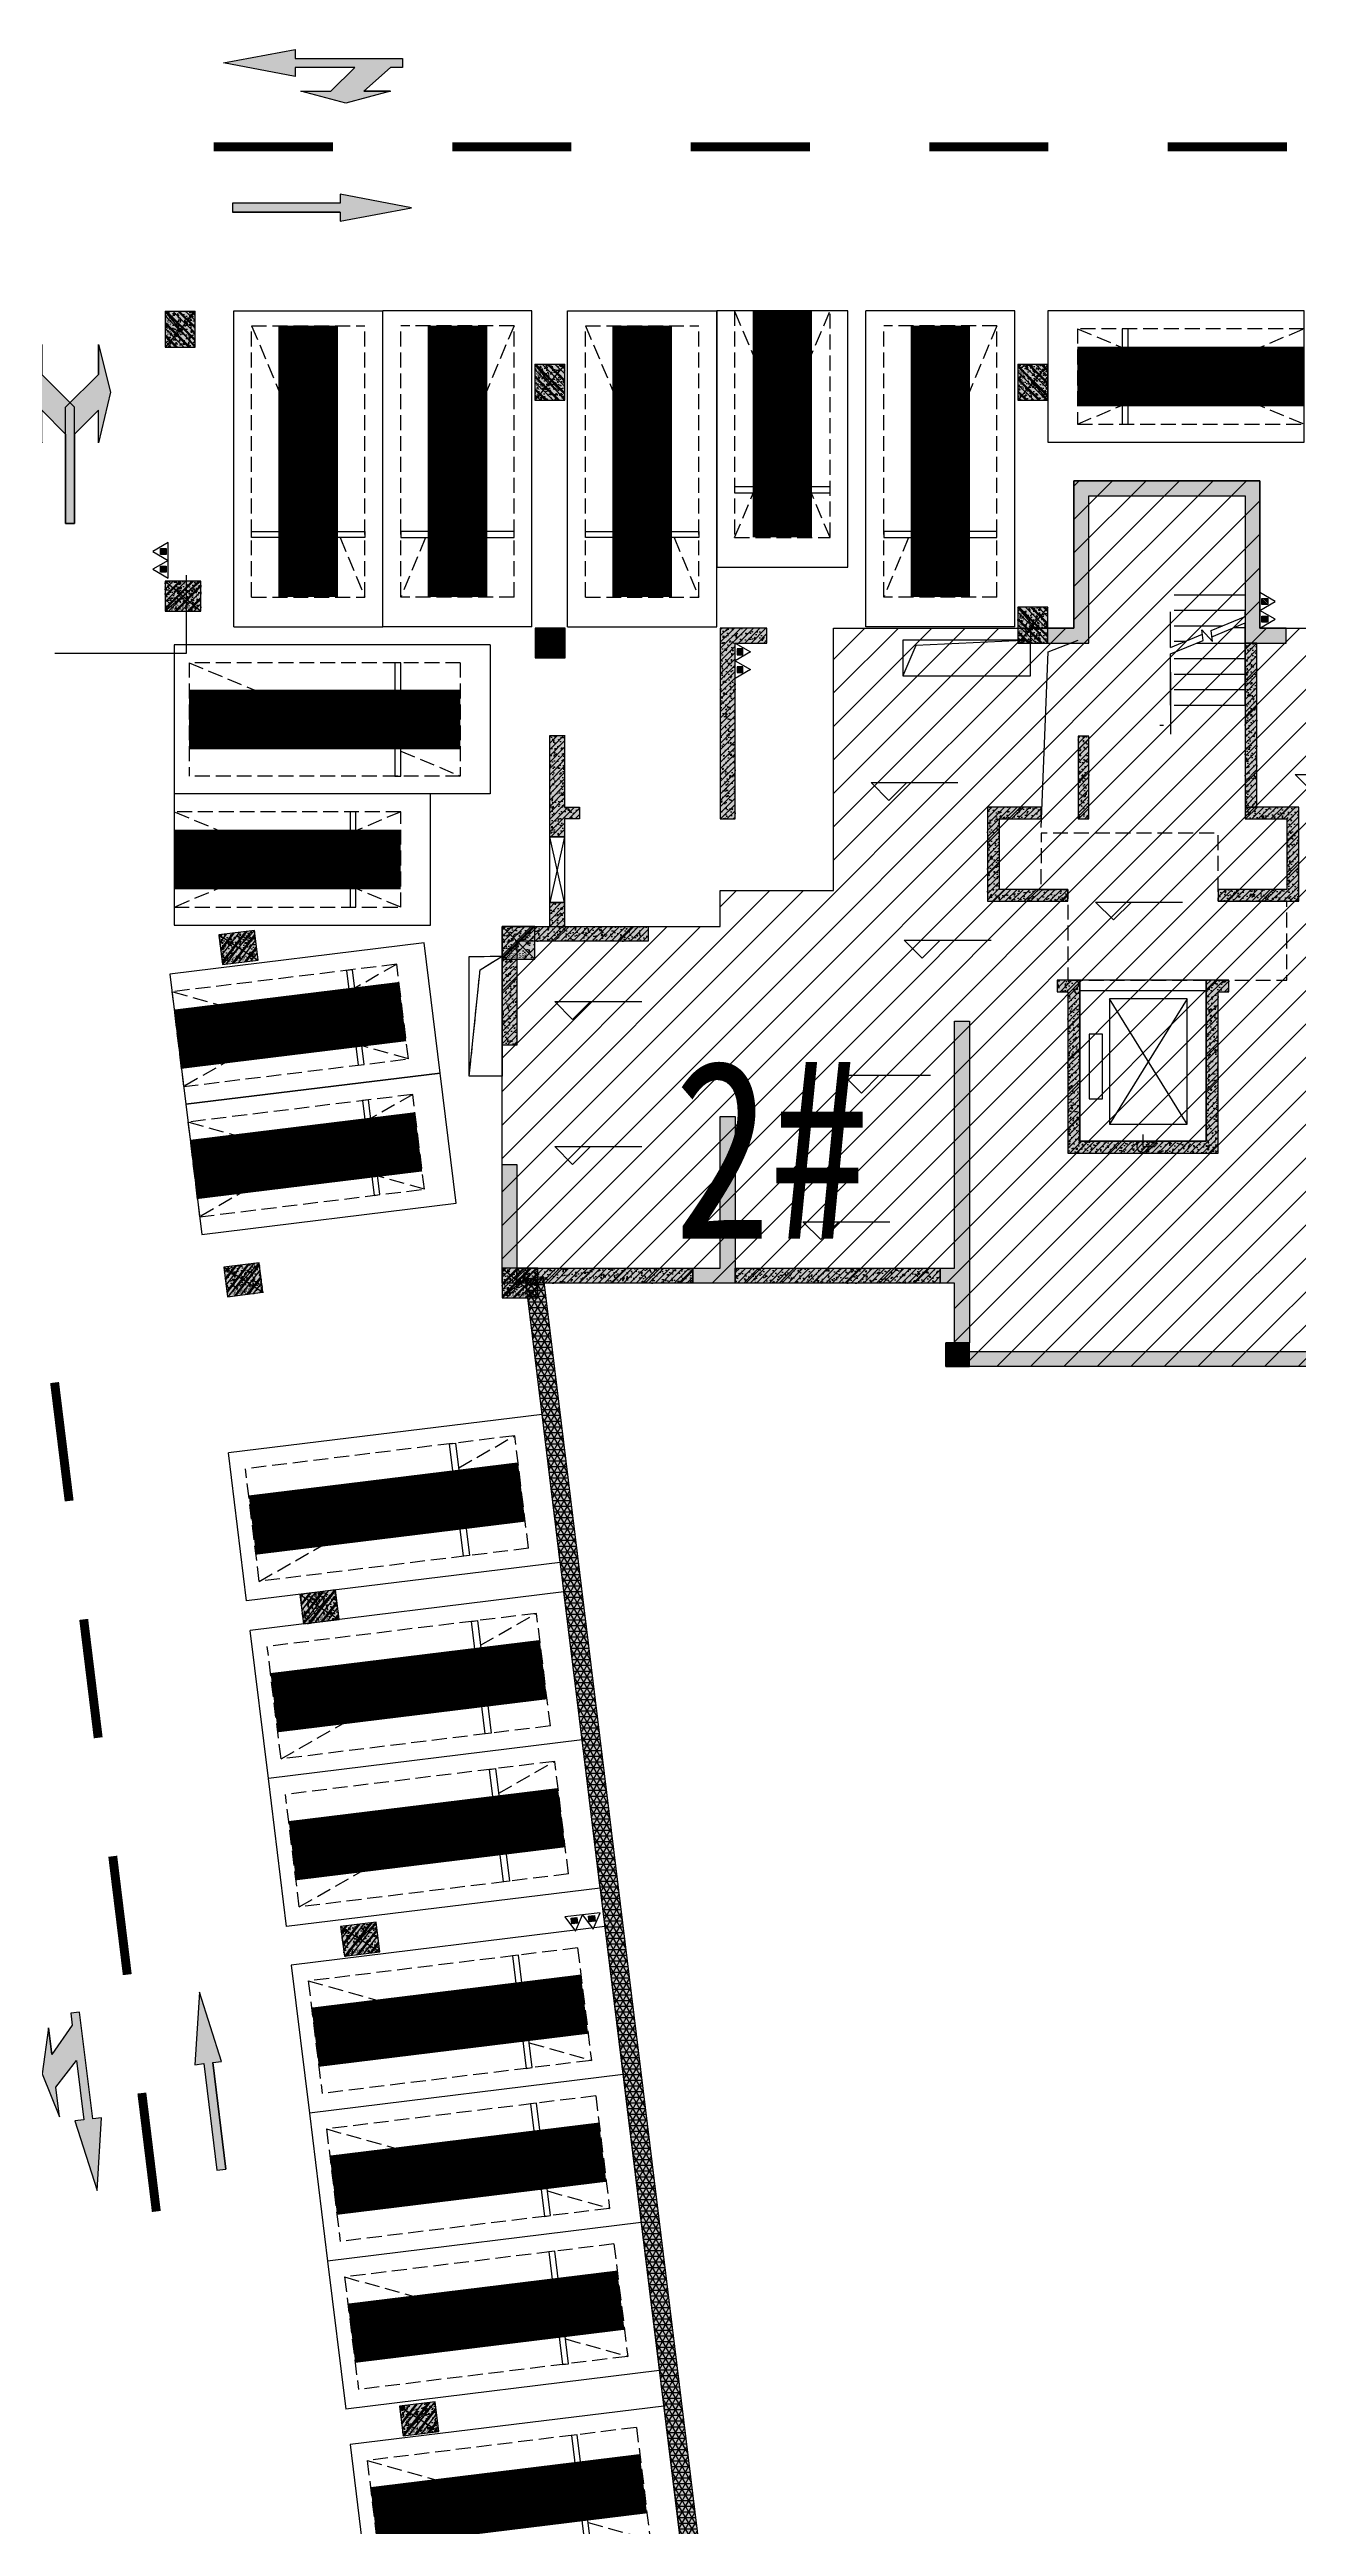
# Model space of a CAD drawing. Extents: x -1338203 to 1886333, y -783476 to 1038610.
# Drawn here: x 826267 to 847213, y 44904 to 86428 of the extents above; entities that cross this region are included whole.
import ezdxf
from ezdxf.enums import TextEntityAlignment as Align

# ---------------------------------------------------------------- set-up
doc = ezdxf.new("R2010")
doc.units = 0
doc.header["$LTSCALE"] = 1000
doc.header["$MEASUREMENT"] = 0
for name, pattern in [('A-001-平面B2$0$__DASH', [0.35, 0.25, -0.1]), ('A-02-平面B1$0$DASH', [0.35, 0.25, -0.1]), ('DASH', [0.35, 0.25, -0.1])]:
    doc.linetypes.add(name, pattern=pattern)
for name, color, linetype in [('$0$0A-O-HOLE', 52, 'Continuous'), ('0A-P-PKNG-LINE', 9, 'Continuous'), ('A-001-平面参照B1$0$0G-NOTE', 4, 'Continuous'), ('A-001-车位参照B1$0$A-001-车位参照B1$0$0A-P-PKNG-CAR(A)', 43, 'Continuous'), ('A-001-车位参照B1$0$A-001-车位参照B1$0$0A-P-PKNG-CAR(B)', 21, 'Continuous'), ('A-001-车库楼板开洞B1$0$0A-O-HOLE', 52, 'Continuous'), ('A-02-平面B1$0$0A-A-SYMB-ELEV', 150, 'Continuous'), ('A-02-平面B1$0$0A-A-SYMB-NAME', 13, 'Continuous'), ('A-02-平面B1$0$0A-E-EVTR', 2, 'Continuous'), ('A-02-平面B1$0$0A-E-STRS', 2, 'Continuous'), ('A-02-平面B1$0$0A-O-HOLE', 52, 'Continuous'), ('A-02-平面B1$0$A01-125-交通核文字编号B2$0$0A-A-SYMB-ELEV', 150, 'Continuous'), ('p-a-mini', 150, 'Continuous'), ('p-a-regular', 5, 'Continuous'), ('S-02-墙柱B1_1(QB)$0$0S-CC-LINE', 52, 'Continuous'), ('S-02-墙柱B1_1(QB)$0$0S-CW-HATCH', 251, 'Continuous'), ('S-02-墙柱B1_1(QB)$0$0S-CW-HATCH-UP', 251, 'Continuous'), ('S-02-墙柱B1_1(QB)$0$0S-CW-LINE', 72, 'Continuous'), ('S-02-墙柱B1_1(QB)$0$0S-S-HOLE', 55, 'Continuous'), ('S001南区墙柱$0$0S-CW-HATCH', 251, 'Continuous'), ('S001南区墙柱$0$0S-CW-HATCH-UP', 251, 'Continuous'), ('S001南区墙柱$0$0S-F-WALL-HATCH', 251, 'Continuous'), ('S001南区墙柱$0$0S-F-WALL-HATCH-UP', 251, 'Continuous'), ('S001南区墙柱$0$0S-F-WALL-LINE', 202, 'Continuous'), ('S001南区墙柱$0$S001-墙柱B1_1$0$0S-CC-LINE', 52, 'Continuous'), ('S001南区墙柱$0$S001-墙柱B1_1$0$0S-CW-HATCH-UP', 251, 'Continuous'), ('S001地下一墙柱$0$DIM', 3, 'Continuous'), ('中心线', 42, 'Continuous'), ('地面指向箭头', 7, 'Continuous'), ('负一层消火栓$0$0P-EQUIP-FH', 7, 'Continuous'), ('负一层消火栓$0$负一层消火栓$0$0P-DIM-FH', 3, 'Continuous'), ('负一层消火栓$0$负一层消火栓$0$0P-EQUIP-FH', 7, 'Continuous')]:
    doc.layers.add(name, color=color, linetype=linetype)
for name, color, linetype, plot in [('A-001-主楼相对位置参照$0$AAD-A-MARK', 6, 'Continuous', False), ('A-001-主楼组合参照B1$0$0A-X-AREA', 6, 'Continuous', False), ('A-02-平面B1$0$A01-125-交通核文字编号B2$0$AAD-A-MARK', 6, 'Continuous', False), ('A-02-平面B1$0$AAD-A-MARK', 6, 'Continuous', False), ('S-02-墙柱B1_1(QB)$0$AAD-A-MARK', 6, 'Continuous', False), ('S001南区墙柱$0$S001-墙柱B1_1$0$0S-A-TIPS', 10, 'Continuous', False)]:
    doc.layers.add(name, color=color, linetype=linetype, plot=plot)
doc.styles.add('A-001-平面参照B1$0$AAD-HT', font='simhei.ttf', dxfattribs={"width": 0.6})
doc.styles.add('S001南区墙柱$0$S001-墙柱B1_1$0$AAD-S', font='aad-s.shx', dxfattribs={"width": 0.7, "bigfont": 'aad-hztxt.shx'})
pattern_1 = [(45, (0, 0), (-53.033, 53.033), []), (50, (0, 0), (215.178, -18.8256), [22.5, -247.5]), (355, (0, 0), (-41.6254, 225.6576), [18, -198]), (100.4514, (17.93, -1.57), (173.5528, 206.832), [19.122, -210.3426]), (46.1842, (0, 60), (320.1723, -49.6557), [33.75, -371.25]), (96.6356, (26.68, 55.86), (280.399, 292.2354), [28.683, -315.514]), (351.1842, (0, 60), (280.3986, 292.2356), [27, -297]), (21, (30, 45), (179.0721, -120.7857), [22.5, -247.5]), (326, (30, 45), (72.9946, 217.545), [18, -198]), (71.4514, (44.92, 34.93), (252.0668, 96.7591), [19.122, -210.3426]), (37.5, (0, 0), (3.64796, 99.86816), [0, -195.6, 0, -201, 0, -198.75]), (7.5, (0, 0), (78.92086, 118.3235), [0, -114.6, 0, -191.1, 0, -75.75]), (327.5, (-66.9, 0), (160.14673, -6.76646), [0, -75, 0, -234, 0, -310.5]), (317.5, (-96.9, 0), (174.9559, 30.0315), [0, -97.5, 0, -155.4, 0, -220.5])]
pattern_2 = [(45, (0, 0), (-53.033, 53.033), []), (50, (0, 0), (215.178, -18.8256), [22.5, -247.5]), (355, (0, 0), (-41.6254, 225.6576), [18, -198]), (100.4514, (17.93, -1.57), (173.553, 206.832), [19.122, -210.3426]), (46.1842, (0, 60), (320.172, -49.656), [33.75, -371.25]), (96.6356, (26.68, 55.86), (280.399, 292.235), [28.683, -315.514]), (351.1842, (0, 60), (280.399, 292.236), [27, -297]), (21, (30, 45), (179.072, -120.7857), [22.5, -247.5]), (326, (30, 45), (72.9946, 217.545), [18, -198]), (71.4514, (44.92, 34.93), (252.0668, 96.759), [19.122, -210.3426]), (37.5, (0, 0), (3.64796, 99.86816), [0, -195.6, 0, -201, 0, -198.75]), (7.5, (0, 0), (78.9209, 118.3235), [0, -114.6, 0, -191.1, 0, -75.75]), (327.5, (-66.9, 0), (160.14673, -6.76646), [0, -75, 0, -234, 0, -310.5]), (317.5, (-96.9, 0), (174.9559, 30.0315), [0, -97.5, 0, -155.4, 0, -220.5])]
pattern_3 = [(45, (0, 0), (-53.033, 53.033), []), (50, (0, 0), (215.178, -18.8256), [22.5, -247.5]), (355, (0, 0), (-41.6254, 225.6576), [18, -198]), (100.4514, (17.93, -1.57), (173.5528, 206.832), [19.122, -210.3426]), (46.1842, (0, 60), (320.1723, -49.6557), [33.75, -371.25]), (96.6356, (26.68, 55.86), (280.399, 292.235), [28.683, -315.514]), (351.1842, (0, 60), (280.399, 292.236), [27, -297]), (21, (30, 45), (179.072, -120.7857), [22.5, -247.5]), (326, (30, 45), (72.9946, 217.545), [18, -198]), (71.4514, (44.92, 34.93), (252.0668, 96.759), [19.122, -210.3426]), (37.5, (0, 0), (3.64796, 99.86816), [0, -195.6, 0, -201, 0, -198.75]), (7.5, (0, 0), (78.9209, 118.3235), [0, -114.6, 0, -191.1, 0, -75.75]), (327.5, (-66.9, 0), (160.14673, -6.76646), [0, -75, 0, -234, 0, -310.5]), (317.5, (-96.9, 0), (174.9559, 30.0315), [0, -97.5, 0, -155.4, 0, -220.5])]
pattern_4 = [(45, (-38543.802, -6670.83), (-17.67767, 17.67767), [])]

# ---------------------------------------------------------------- blocks, each defined once
blk = doc.blocks.new('A-001-平面参照B1')
at = {"layer": 'A-001-平面参照B1$0$0G-NOTE', "style": 'A-001-平面参照B1$0$AAD-HT', "width": 0.8}
blk.add_text('2#', height=3000, rotation=0, dxfattribs=at).set_placement((70368, -238898), align=Align.MIDDLE_LEFT)
blk = doc.blocks.new('A$C2C814229')
at = {"layer": '$0$0A-O-HOLE', "linetype": 'DASH'}
blk.add_lwpolyline([(66941, -235665), (67491, -235660), (67491, -237671), (66941, -237671)], close=True, dxfattribs=at)
blk.add_lwpolyline([(66941, -237671), (67123, -235889), (67491, -235660)], dxfattribs=at)
blk = doc.blocks.new('S-02-墙柱B1_1(QB)')
at = {"layer": 'S-02-墙柱B1_1(QB)$0$0S-CW-HATCH'}
h = blk.add_hatch(color=256, dxfattribs=at)
h.dxf.hatch_style = 1
h.paths.add_polyline_path([(-1160, 8690), (-1890, 8690), (-1890, 8440), (-910, 8440), (-910, 10910), (1710, 10910), (1710, 8440), (2400, 8440), (2400, 8690), (1960, 8690), (1960, 11160), (-1160, 11160)])
h = blk.add_hatch(color=256, dxfattribs=at)
h.dxf.hatch_style = 1
h.paths.add_polyline_path([(-6840, 5490), (-6840, 8440), (-6310, 8440), (-6310, 8690), (-7090, 8690), (-7090, 5490)])
h = blk.add_hatch(color=256, dxfattribs=at)
h.dxf.hatch_style = 1
h.paths.add_polyline_path([(1910, 8440), (1710, 8440), (1710, 5690), (1910, 5690)])
h = blk.add_hatch(color=256, dxfattribs=at)
h.dxf.hatch_style = 1
h.paths.add_polyline_path([(-9950, 6890), (-9700, 6890), (-9700, 5690), (-9450, 5690), (-9450, 5490), (-9700, 5490), (-9700, 5190), (-9950, 5190)])
h = blk.add_hatch(color=256, dxfattribs=at)
h.dxf.hatch_style = 1
h.paths.add_polyline_path([(-910, 6880), (-1090, 6880), (-1090, 5490), (-910, 5490)])
h = blk.add_hatch(color=256, dxfattribs=at)
h.dxf.hatch_style = 1
h.paths.add_polyline_path([(-2610, 5690), (-2610, 4110), (-1450, 4110), (-1260, 4110), (-1260, 4310), (-2410, 4310), (-2410, 5490), (-1710, 5490), (-1710, 5690)])
h = blk.add_hatch(color=256, dxfattribs=at)
h.dxf.hatch_style = 1
h.paths.add_polyline_path([(2410, 4310), (1260, 4310), (1260, 4110), (1450, 4110), (2610, 4110), (2610, 5690), (1710, 5690), (1710, 5490), (2410, 5490)])
h = blk.add_hatch(color=256, dxfattribs=at)
h.dxf.hatch_style = 1
h.paths.add_polyline_path([(-9950, 4090), (-9700, 4090), (-9700, 3690), (-8300, 3690), (-8300, 3440), (-10500, 3440), (-10500, 1700), (-10750, 1700), (-10750, 3690), (-9950, 3690)])
h = blk.add_hatch(color=256, dxfattribs=at)
h.dxf.hatch_style = 1
h.paths.add_polyline_path([(-1060, 2790), (-1440, 2790), (-1440, 2590), (-1260, 2590), (-1260, -110), (1260, -110), (1260, 2590), (1440, 2590), (1440, 2790), (1060, 2790), (1060, 90), (-1060, 90)])
h = blk.add_hatch(color=256, dxfattribs=at)
h.dxf.hatch_style = 1
h.paths.add_polyline_path([(-3400, -2040), (-3400, -2290), (-3160, -2290), (-3160, -3290), (-2910, -3290), (-2910, 2100), (-3160, 2100), (-3160, -2040)])
h.paths.add_polyline_path([(-7550, -2040), (-7550, -2290), (-6840, -2290), (-6840, 500), (-7090, 500), (-7090, -2040)])
h.paths.add_polyline_path([(-10750, -2290), (-10500, -2290), (-10500, -300), (-10750, -300)])
h = blk.add_hatch(color=256, dxfattribs=at)
h.dxf.hatch_style = 1
h.paths.add_polyline_path([(-10500, -2040), (-7550, -2040), (-7550, -2290), (-10500, -2290)])
h = blk.add_hatch(color=256, dxfattribs=at)
h.dxf.hatch_style = 1
h.paths.add_polyline_path([(-6840, -2040), (-3400, -2040), (-3400, -2290), (-6840, -2290)])
h = blk.add_hatch(color=256, dxfattribs=at)
h.dxf.hatch_style = 1
h.paths.add_polyline_path([(-2910, -3290), (-3310, -3290), (-3310, -3690), (-2910, -3690)])
h = blk.add_hatch(color=256, dxfattribs=at)
h.dxf.hatch_style = 1
h.paths.add_polyline_path([(-2910, -3440), (2910, -3440), (2910, -3690), (-2910, -3690)])
at = {"layer": 'S-02-墙柱B1_1(QB)$0$0S-CW-HATCH-UP'}
h = blk.add_hatch(dxfattribs=at)
h.set_pattern_fill('钢筋混凝土', color=256, scale=30)
h.set_pattern_definition(pattern_1)
h.paths.add_polyline_path([(-1160, 8690), (-1890, 8690), (-1890, 8440), (-910, 8440), (-910, 10910), (1710, 10910), (1710, 8440), (2400, 8440), (2400, 8690), (1960, 8690), (1960, 11160), (-1160, 11160)])
h = blk.add_hatch(dxfattribs=at)
h.set_pattern_fill('钢筋混凝土', color=256, scale=30)
h.set_pattern_definition([(45, (0, 0), (-53.033, 53.033), []), (50, (0, 0), (215.178, -18.8256), [22.5, -247.5]), (355, (0, 0), (-41.6254, 225.6576), [18, -198]), (100.4514, (17.93, -1.57), (173.553, 206.832), [19.122, -210.3426]), (46.1842, (0, 60), (320.172, -49.656), [33.75, -371.25]), (96.6356, (26.68, 55.86), (280.399, 292.235), [28.683, -315.514]), (351.1842, (0, 60), (280.399, 292.236), [27, -297]), (21, (30, 45), (179.072, -120.7857), [22.5, -247.5]), (326, (30, 45), (72.9946, 217.545), [18, -198]), (71.4514, (44.92, 34.93), (252.0668, 96.759), [19.122, -210.3426]), (37.5, (0, 0), (3.64796, 99.86816), [0, -195.6, 0, -201, 0, -198.75]), (7.5, (0, 0), (78.9209, 118.3235), [0, -114.6, 0, -191.1, 0, -75.75]), (327.5, (-66.9, 0), (160.14673, -6.76646), [0, -75, 0, -234, 0, -310.5]), (317.5, (-96.9, 0), (174.9559, 30.0315), [0, -97.5, 0, -155.4, 0, -220.5])])
h.paths.add_polyline_path([(-6840, 5490), (-6840, 8440), (-6310, 8440), (-6310, 8690), (-7090, 8690), (-7090, 5490)])
h = blk.add_hatch(dxfattribs=at)
h.set_pattern_fill('钢筋混凝土', color=256, scale=30)
h.set_pattern_definition(pattern_1)
h.paths.add_polyline_path([(1910, 8440), (1710, 8440), (1710, 5690), (1910, 5690)])
h = blk.add_hatch(dxfattribs=at)
h.set_pattern_fill('钢筋混凝土', color=256, scale=30)
h.set_pattern_definition(pattern_3)
h.paths.add_polyline_path([(-9950, 6890), (-9700, 6890), (-9700, 5690), (-9450, 5690), (-9450, 5490), (-9700, 5490), (-9700, 5190), (-9950, 5190)])
h = blk.add_hatch(dxfattribs=at)
h.set_pattern_fill('钢筋混凝土', color=256, scale=30)
h.set_pattern_definition([(45, (-3703051.42, 751130.85), (-53.0330086, 53.0330086), []), (50, (-3703051.42, 751130.85), (215.178055, -18.8256405), [22.5, -247.5]), (355, (-3703051.42, 751130.85), (-41.6254, 225.65764), [18, -198]), (100.4514, (-3703033.49, 751129.28), (173.552815, 206.831863), [19.122057, -210.342634]), (46.1842, (-3703051.42, 751190.85), (320.172315, -49.655704), [33.75, -371.25]), (96.6356, (-3703024.74, 751186.7), (280.398812, 292.23536), [28.683086, -315.5139]), (351.1842, (-3703051.42, 751190.85), (280.398584, 292.23558), [27, -297]), (21, (-3703021.42, 751175.85), (179.072116, -120.785667), [22.5, -247.5]), (326, (-3703021.42, 751175.85), (72.9946, 217.545014), [18, -198]), (71.4514, (-3703006.5, 751165.79), (252.066789, 96.759149), [19.122057, -210.342634]), (37.5, (-3703051.42, 751130.85), (3.6479566, 99.8681561), [0, -195.6, 0, -201, 0, -198.75]), (7.5, (-3703051.42, 751130.85), (78.9208612, 118.3235136), [0, -114.6, 0, -191.1, 0, -75.75]), (327.5, (-3703118.32, 751130.85), (160.1467309, -6.7664615), [0, -75, 0, -234, 0, -310.5]), (317.5, (-3703148.32, 751130.85), (174.955851, 30.0314947), [0, -97.5, 0, -155.4, 0, -220.5])])
h.paths.add_polyline_path([(-910, 6880), (-1090, 6880), (-1090, 5490), (-910, 5490)])
h = blk.add_hatch(dxfattribs=at)
h.set_pattern_fill('钢筋混凝土', color=256, scale=30)
h.set_pattern_definition(pattern_1)
h.paths.add_polyline_path([(-2610, 5690), (-2610, 4110), (-1450, 4110), (-1260, 4110), (-1260, 4310), (-2410, 4310), (-2410, 5490), (-1710, 5490), (-1710, 5690)])
h = blk.add_hatch(dxfattribs=at)
h.set_pattern_fill('钢筋混凝土', color=256, scale=30)
h.set_pattern_definition(pattern_1)
h.paths.add_polyline_path([(2410, 4310), (1260, 4310), (1260, 4110), (1450, 4110), (2610, 4110), (2610, 5690), (1710, 5690), (1710, 5490), (2410, 5490)])
h = blk.add_hatch(dxfattribs=at)
h.set_pattern_fill('钢筋混凝土', color=256, scale=30)
h.set_pattern_definition(pattern_3)
h.paths.add_polyline_path([(-9950, 4090), (-9700, 4090), (-9700, 3690), (-8300, 3690), (-8300, 3440), (-10500, 3440), (-10500, 1700), (-10750, 1700), (-10750, 3690), (-9950, 3690)])
h = blk.add_hatch(dxfattribs=at)
h.set_pattern_fill('钢筋混凝土', color=256, scale=30)
h.set_pattern_definition(pattern_1)
h.paths.add_polyline_path([(-1060, 2790), (-1440, 2790), (-1440, 2590), (-1260, 2590), (-1260, -110), (1260, -110), (1260, 2590), (1440, 2590), (1440, 2790), (1060, 2790), (1060, 90), (-1060, 90)])
h = blk.add_hatch(dxfattribs=at)
h.set_pattern_fill('钢筋混凝土', color=256, scale=30)
h.set_pattern_definition(pattern_1)
h.paths.add_polyline_path([(-3400, -2040), (-3400, -2290), (-3160, -2290), (-3160, -3290), (-2910, -3290), (-2910, 2100), (-3160, 2100), (-3160, -2040)])
h.paths.add_polyline_path([(-7550, -2040), (-7550, -2290), (-6840, -2290), (-6840, 500), (-7090, 500), (-7090, -2040)])
h.paths.add_polyline_path([(-10750, -2290), (-10500, -2290), (-10500, -300), (-10750, -300)])
h = blk.add_hatch(dxfattribs=at)
h.set_pattern_fill('钢筋混凝土', color=256, scale=30)
h.set_pattern_definition(pattern_2)
h.paths.add_polyline_path([(-10500, -2040), (-7550, -2040), (-7550, -2290), (-10500, -2290)])
h = blk.add_hatch(dxfattribs=at)
h.set_pattern_fill('钢筋混凝土', color=256, scale=30)
h.set_pattern_definition(pattern_2)
h.paths.add_polyline_path([(-6840, -2040), (-3400, -2040), (-3400, -2290), (-6840, -2290)])
h = blk.add_hatch(dxfattribs=at)
h.set_pattern_fill('钢筋混凝土', color=256, scale=30)
h.set_pattern_definition(pattern_1)
h.paths.add_polyline_path([(-2910, -3290), (-3310, -3290), (-3310, -3690), (-2910, -3690)])
h = blk.add_hatch(dxfattribs=at)
h.set_pattern_fill('钢筋混凝土', color=256, scale=30)
h.set_pattern_definition(pattern_2)
h.paths.add_polyline_path([(-2910, -3440), (2910, -3440), (2910, -3690), (-2910, -3690)])
at = {"layer": 'S-02-墙柱B1_1(QB)$0$0S-CC-LINE'}
blk.add_lwpolyline([(-2910, -3290), (-3310, -3290), (-3310, -3690), (-2910, -3690)], close=True, dxfattribs=at)
at = {"layer": 'S-02-墙柱B1_1(QB)$0$0S-CW-LINE'}
for points in [[(-1160, 8690), (-1890, 8690), (-1890, 8440), (-910, 8440), (-910, 10910), (1710, 10910), (1710, 8440), (2400, 8440), (2400, 8690), (1960, 8690), (1960, 11160), (-1160, 11160), (-1160, 8690)], [(-9700, 3690), (-8300, 3690), (-8300, 3440), (-10500, 3440), (-10500, 1700), (-10750, 1700), (-10750, 3690), (-9950, 3690), (-9950, 4090), (-9700, 4090), (-9700, 3690)]]:
    blk.add_lwpolyline(points, dxfattribs=at)
for points in [[(-6840, 5490), (-6840, 8440), (-6310, 8440), (-6310, 8690), (-7090, 8690), (-7090, 5490)], [(1910, 8440), (1710, 8440), (1710, 5690), (1910, 5690)], [(-9950, 6890), (-9700, 6890), (-9700, 5690), (-9450, 5690), (-9450, 5490), (-9700, 5490), (-9700, 5190), (-9950, 5190)], [(-910, 6880), (-1090, 6880), (-1090, 5490), (-910, 5490)], [(-2610, 5690), (-2610, 4110), (-1450, 4110), (-1450, 4110), (-1260, 4110), (-1260, 4310), (-2410, 4310), (-2410, 5490), (-1710, 5490), (-1710, 5690)], [(2410, 4310), (1260, 4310), (1260, 4110), (1450, 4110), (1450, 4110), (2610, 4110), (2610, 5690), (1710, 5690), (1710, 5490), (2410, 5490)], [(-9950, 4090), (-9700, 4090), (-9700, 3690), (-8300, 3690), (-8300, 3440), (-10500, 3440), (-10500, 1700), (-10750, 1700), (-10750, 3690), (-9950, 3690)], [(-1060, 2790), (-1440, 2790), (-1440, 2590), (-1260, 2590), (-1260, -110), (1260, -110), (1260, 2590), (1440, 2590), (1440, 2790), (1060, 2790), (1060, 90), (-1060, 90)]]:
    blk.add_lwpolyline(points, close=True, dxfattribs=at)
at = {"layer": 'S-02-墙柱B1_1(QB)$0$0S-CW-LINE', "flags": 128}
for points in [[(-3400, -2040), (-3160, -2040), (-3160, 2100), (-2910, 2100), (-2910, -3290), (-3160, -3290), (-3160, -2290), (-3400, -2290)], [(-10750, -2290), (-10750, -300), (-10500, -300), (-10500, -2290)], [(-10500, -2040), (-7550, -2040), (-7550, -2290), (-10500, -2290)], [(-6840, -2040), (-3400, -2040), (-3400, -2290), (-6840, -2290)], [(-2910, -3440), (2910, -3440), (2910, -3690), (-2910, -3690)]]:
    blk.add_lwpolyline(points, close=True, dxfattribs=at)
blk.add_lwpolyline([(-7550, -2290), (-7550, -2040), (-7090, -2040), (-7090, 500), (-6840, 500), (-6840, -2290), (-7550, -2290)], dxfattribs=at)
at = {"layer": 'S-02-墙柱B1_1(QB)$0$0S-S-HOLE'}
blk.add_lwpolyline([(-9950, 5190), (-9700, 5190), (-9700, 4090), (-9950, 4090)], close=True, dxfattribs=at)
for points in [[(-9700, 4090), (-9950, 5190)], [(-9700, 5190), (-9950, 4090)]]:
    blk.add_lwpolyline(points, dxfattribs=at)
at = {"layer": 'S-02-墙柱B1_1(QB)$0$AAD-A-MARK'}
for q in [(0, 200), (200, 0)]:
    blk.add_line((0, 0), q, dxfattribs=at)
blk.add_circle((0, 0), 100, dxfattribs=at)
blk.add_circle((0, 0), 100, dxfattribs=at)
blk = doc.blocks.new('S001南区墙柱$0$AAD_BLOCK_20230215093950878')
at = {"layer": 'S001南区墙柱$0$0S-CW-HATCH'}
h = blk.add_hatch(color=256, dxfattribs=at)
h.dxf.hatch_style = 1
h.paths.add_polyline_path([(-300, -250), (300, -250), (300, 250), (-300, 250)])
at = {"layer": 'S001南区墙柱$0$0S-CW-HATCH-UP'}
h = blk.add_hatch(dxfattribs=at)
h.set_pattern_fill('钢筋混凝土', color=256, scale=30, pattern_type=2)
h.set_pattern_definition([(45, (-42203.53, -84001.15), (-106.06602, 106.06602), []), (50, (-42203.53, -84001.15), (215.17805, -18.82564), [22.5, -247.5]), (355, (-42203.53, -84001.15), (-41.6254, 225.65764), [18, -198]), (100.4514, (-42185.6, -84002.72), (173.5528, 206.83186), [19.12206, -210.34263]), (46.1842, (-42203.53, -83941.15), (320.1723, -49.6557), [33.75, -371.25]), (96.6356, (-42176.85, -83945.3), (280.3988, 292.2354), [28.6831, -315.5139]), (351.1842, (-42203.53, -83941.15), (280.3986, 292.2356), [27, -297]), (21, (-42173.53, -83956.15), (179.0721, -120.78567), [22.5, -247.5]), (326, (-42173.53, -83956.15), (72.9946, 217.545), [18, -198]), (71.4514, (-42158.6, -83966.21), (252.0668, 96.75915), [19.12206, -210.34263]), (37.5, (-42203.53, -84001.15), (3.647957, 99.868156), [1.5, -195.6, 1.5, -201, 1.5, -198.75]), (7.5, (-42203.53, -84001.15), (78.92086, 118.32351), [1.5, -114.6, 1.5, -191.1, 1.5, -75.75]), (327.5, (-42270.43, -84001.15), (160.14673, -6.76646), [1.5, -75, 1.5, -234, 1.5, -310.5]), (317.5, (-42300.43, -84001.15), (174.95585, 30.0315), [1.5, -97.5, 1.5, -155.4, 1.5, -220.5])])
h.paths.add_polyline_path([(-300, -250), (300, -250), (300, 250), (-300, 250)])
at = {"layer": 'S001南区墙柱$0$S001-墙柱B1_1$0$0S-CW-HATCH-UP', "transparency": 33554661}
h = blk.add_hatch(dxfattribs=at)
h.set_pattern_fill('钢筋混凝土', color=0, scale=30)
h.set_pattern_definition([(45, (48108.52, -15514.205), (-53.03301, 53.03301), []), (50, (48108.52, -15514.2), (215.17805, -18.82564), [22.5, -247.5]), (355, (48108.52, -15514.2), (-41.6254, 225.6576), [18, -198]), (100.4514, (48126.45, -15515.77), (173.5528, 206.8319), [19.1221, -210.3426]), (46.1842, (48108.52, -15454.2), (320.1723, -49.6557), [33.75, -371.25]), (96.6356, (48135.2, -15458.34), (280.3988, 292.2354), [28.683, -315.514]), (351.1842, (48108.52, -15454.2), (280.3986, 292.2356), [27, -297]), (21, (48138.52, -15469.2), (179.0721, -120.78567), [22.5, -247.5]), (326, (48138.52, -15469.2), (72.9946, 217.545), [18, -198]), (71.4514, (48153.44, -15479.27), (252.0668, 96.75915), [19.1221, -210.3426]), (37.5, (48108.52, -15514.205), (3.64796, 99.86816), [0, -195.6, 0, -201, 0, -198.75]), (7.5, (48108.52, -15514.2), (78.92086, 118.32351), [0, -114.6, 0, -191.1, 0, -75.75]), (327.5, (48041.62, -15514.205), (160.14673, -6.76646), [0, -75, 0, -234, 0, -310.5]), (317.5, (48011.62, -15514.2), (174.95585, 30.0315), [0, -97.5, 0, -155.4, 0, -220.5])])
h.paths.add_polyline_path([(-300, -250), (300, -250), (300, 250), (-300, 250)])
at = {"layer": 'S001南区墙柱$0$S001-墙柱B1_1$0$0S-A-TIPS'}
for p, q in [((-300, 250), (300, -250)), ((300, 250), (-300, -250))]:
    blk.add_line(p, q, dxfattribs=at)
at = {"layer": 'S001南区墙柱$0$S001-墙柱B1_1$0$0S-CC-LINE'}
blk.add_lwpolyline([(-300, -250), (300, -250), (300, 250), (-300, 250)], close=True, dxfattribs=at)
at = {"layer": 'S001南区墙柱$0$S001-墙柱B1_1$0$0S-A-TIPS', "style": 'S001南区墙柱$0$S001-墙柱B1_1$0$AAD-S', "width": 0.7}
blk.add_text('500x600', height=75, dxfattribs=at).set_placement((-45, -187), align=Align.MIDDLE_CENTER)
blk = doc.blocks.new('S001南区墙柱$0$AAD_BLOCK_20230215094130330')
at = {"layer": 'S001南区墙柱$0$0S-CW-HATCH'}
h = blk.add_hatch(color=256, dxfattribs=at)
h.dxf.hatch_style = 1
h.paths.add_polyline_path([(-250, -250), (250, -250), (250, 250), (-250, 250)])
at = {"layer": 'S001南区墙柱$0$0S-CW-HATCH-UP'}
h = blk.add_hatch(dxfattribs=at)
h.set_pattern_fill('钢筋混凝土', color=256, scale=30, pattern_type=2)
h.set_pattern_definition([(45, (-71408.98, -78691.11), (-106.06602, 106.06602), []), (50, (-71408.98, -78691.11), (215.17805, -18.82564), [22.5, -247.5]), (355, (-71408.98, -78691.1), (-41.6254, 225.65764), [18, -198]), (100.4514, (-71391.05, -78692.68), (173.5528, 206.83186), [19.12206, -210.34263]), (46.1842, (-71408.98, -78631.1), (320.1723, -49.6557), [33.75, -371.25]), (96.6356, (-71382.3, -78635.25), (280.3988, 292.2354), [28.6831, -315.5139]), (351.1842, (-71409, -78631.1), (280.3986, 292.2356), [27, -297]), (21, (-71378.98, -78646.11), (179.07212, -120.78567), [22.5, -247.5]), (326, (-71378.98, -78646.1), (72.9946, 217.545), [18, -198]), (71.4514, (-71364.06, -78656.17), (252.0668, 96.75915), [19.12206, -210.34263]), (37.5, (-71408.985, -78691.11), (3.647957, 99.868156), [1.5, -195.6, 1.5, -201, 1.5, -198.75]), (7.5, (-71408.98, -78691.11), (78.92086, 118.32351), [1.5, -114.6, 1.5, -191.1, 1.5, -75.75]), (327.5, (-71475.885, -78691.11), (160.14673, -6.76646), [1.5, -75, 1.5, -234, 1.5, -310.5]), (317.5, (-71505.88, -78691.11), (174.95585, 30.0315), [1.5, -97.5, 1.5, -155.4, 1.5, -220.5])])
h.paths.add_polyline_path([(-250, -250), (250, -250), (250, 250), (-250, 250)])
at = {"layer": 'S001南区墙柱$0$S001-墙柱B1_1$0$0S-A-TIPS'}
for p, q in [((-250, 250), (250, -250)), ((250, 250), (-250, -250))]:
    blk.add_line(p, q, dxfattribs=at)
at = {"layer": 'S001南区墙柱$0$S001-墙柱B1_1$0$0S-CC-LINE'}
blk.add_lwpolyline([(-250, -250), (250, -250), (250, 250), (-250, 250)], close=True, dxfattribs=at)
at = {"layer": 'S001南区墙柱$0$S001-墙柱B1_1$0$0S-A-TIPS', "style": 'S001南区墙柱$0$S001-墙柱B1_1$0$AAD-S', "width": 0.7}
blk.add_text('500x500', height=75, dxfattribs=at).set_placement((5, -187), align=Align.MIDDLE_CENTER)
blk = doc.blocks.new('S001南区墙柱')
at = {"layer": 'S001南区墙柱$0$0S-CW-HATCH'}
h = blk.add_hatch(color=256, dxfattribs=at)
h.dxf.hatch_style = 1
h.paths.add_polyline_path([(70604, 73391), (71154, 73391), (71154, 73941), (70604, 73941)])
at = {"layer": 'S001南区墙柱$0$0S-CW-HATCH-UP'}
h = blk.add_hatch(dxfattribs=at)
h.set_pattern_fill('钢筋混凝土', color=256, scale=30, pattern_type=2)
h.set_pattern_definition([(45, (0, 0), (-106.06602, 106.06602), []), (50, (0, 0), (215.17805, -18.82564), [22.5, -247.5]), (355, (0, 0), (-41.6254, 225.65764), [18, -198]), (100.4514, (17.93, -1.57), (173.5528, 206.83186), [19.12206, -210.34263]), (46.1842, (0, 60), (320.1723, -49.6557), [33.75, -371.25]), (96.6356, (26.68, 55.86), (280.3988, 292.2354), [28.6831, -315.5139]), (351.1842, (0, 60), (280.3986, 292.2356), [27, -297]), (21, (30, 45), (179.07212, -120.78567), [22.5, -247.5]), (326, (30, 45), (72.9946, 217.545), [18, -198]), (71.4514, (44.92, 34.93), (252.0668, 96.75915), [19.12206, -210.34263]), (37.5, (0, 0), (3.647957, 99.868156), [1.5, -195.6, 1.5, -201, 1.5, -198.75]), (7.5, (0, 0), (78.92086, 118.32351), [1.5, -114.6, 1.5, -191.1, 1.5, -75.75]), (327.5, (-66.9, 0), (160.14673, -6.76646), [1.5, -75, 1.5, -234, 1.5, -310.5]), (317.5, (-96.9, 0), (174.95585, 30.0315), [1.5, -97.5, 1.5, -155.4, 1.5, -220.5])])
h.paths.add_polyline_path([(70604, 73391), (71154, 73391), (71154, 73941), (70604, 73941)])
at = {"layer": 'S001南区墙柱$0$0S-F-WALL-HATCH'}
h = blk.add_hatch(color=256, dxfattribs=at)
h.dxf.hatch_style = 1
h.paths.add_polyline_path([(70996, 68033), (71294, 68069), (75890, 30648), (106212, 34372), (107919, 20477), (107621, 20440), (105951, 34038), (75629, 30314)])
at = {"layer": 'S001南区墙柱$0$0S-F-WALL-HATCH-UP'}
h = blk.add_hatch(dxfattribs=at)
h.set_pattern_fill('NET3', color=256, scale=30)
h.set_pattern_definition([(0, (0, 0), (0, 95.25), []), (60, (0, 0), (-82.48892, 47.625), []), (120, (0, 0), (-82.48892, -47.625), [])])
h.paths.add_polyline_path([(70996, 68033), (71294, 68069), (75890, 30648), (106212, 34372), (107919, 20477), (107621, 20440), (105951, 34038), (75629, 30314)])
at = {"layer": 'S001南区墙柱$0$0S-F-WALL-LINE', "elevation": 3370}
blk.add_lwpolyline([(70996, 68033), (71294, 68069), (75890, 30648), (106212, 34372), (107919, 20477), (107621, 20440), (105951, 34038), (75629, 30314)], close=True, dxfattribs=at)
at = {"layer": 'S001南区墙柱$0$S001-墙柱B1_1$0$0S-A-TIPS'}
for p, q in [((70604, 73941, 3370), (71154, 73391, 3370)), ((71154, 73941, 3370), (70604, 73391, 3370))]:
    blk.add_line(p, q, dxfattribs=at)
at = {"layer": 'S001南区墙柱$0$S001-墙柱B1_1$0$0S-CC-LINE', "elevation": 3370}
blk.add_lwpolyline([(70604, 73391), (71154, 73391), (71154, 73941), (70604, 73941)], close=True, dxfattribs=at)
for p, rotation in [((65204, 83951, 3370), 270), ((71404, 83061, 3370), 270), ((79504, 83061, 3370), 270), ((79504, 78991, 3370), 270), ((66183, 73586, 3370), 7.166417273599052), ((66265, 68017, 3370), 7.166417273599052), ((67541, 62532, 3370), 7.166417273599052), ((68225, 56961, 3370), 7.166417273599052), ((69213, 48921, 3370), 7.166417273599052)]:
    blk.add_blockref('S001南区墙柱$0$AAD_BLOCK_20230215093950878', p, dxfattribs=dict(rotation=rotation))
for name, p in [('S001南区墙柱$0$AAD_BLOCK_20230215093950878', (65253, 79477, 3370)), ('S001南区墙柱$0$AAD_BLOCK_20230215094130330', (71409, 78691, 3370)), ('S001南区墙柱$0$AAD_BLOCK_20230215093950878', (70903, 67961, 3370))]:
    blk.add_blockref(name, p)
at = {"layer": 'S001南区墙柱$0$S001-墙柱B1_1$0$0S-A-TIPS', "style": 'S001南区墙柱$0$S001-墙柱B1_1$0$AAD-S', "width": 0.7}
blk.add_text('550x550', height=75, dxfattribs=at).set_placement((70859, 73451, 3370), align=Align.MIDDLE_CENTER)
blk = doc.blocks.new('S001地下一墙柱')
at = {"layer": 'S001地下一墙柱$0$DIM', "color": 2}
blk.add_lwpolyline([(77181, -238760), (79301, -238760), (79301, -236060), (77181, -236060)], close=True, dxfattribs=at)
for name, p in [('S001南区墙柱', (-3112, -309101, -3370)), ('S-02-墙柱B1_1(QB)', (78241, -238850))]:
    blk.add_blockref(name, p)
blk = doc.blocks.new('负一层消火栓$0$$TwtSys$00000546')
h = blk.add_hatch()
h.set_pattern_fill('ANSI31', color=256, scale=200, style=0)
h.set_pattern_definition(pattern_4)
h.paths.add_polyline_path([(-65, 174), (65, 174), (65, 44), (-65, 44)])
for points in [[(0, 344), (-198, 0), (198, 0)], [(-65, 174), (65, 174), (65, 44), (-65, 44)]]:
    blk.add_lwpolyline(points, close=True)
blk = doc.blocks.new('负一层消火栓$0$负一层消火栓$0$$TwtSys$00000546')
h = blk.add_hatch()
h.set_pattern_fill('ANSI31', color=256, scale=200, style=0)
h.set_pattern_definition(pattern_4)
h.paths.add_polyline_path([(-65, 174), (65, 174), (65, 44), (-65, 44)])
for points in [[(0, 344), (-198, 0), (198, 0)], [(-65, 174), (65, 174), (65, 44), (-65, 44)]]:
    blk.add_lwpolyline(points, close=True)
blk = doc.blocks.new('负一层消火栓')
at = {"layer": '负一层消火栓$0$负一层消火栓$0$0P-DIM-FH'}
for p, q in [((62191, -229274, 800), (62191, -230586, 800)), ((62191, -230586, 800), (59988, -230586, 800))]:
    blk.add_line(p, q, dxfattribs=at)
at = {"layer": '负一层消火栓$0$0P-EQUIP-FH', "yscale": 0.75, "zscale": 0.75, "rotation": 270}
for p, xscale in [((80201, -229714), 0.75), ((80201, -230011), 0.75), ((71401, -230559), -0.75), ((71401, -230856), -0.75)]:
    blk.add_blockref('负一层消火栓$0$$TwtSys$00000546', p, dxfattribs=dict(at, xscale=xscale))
at = {"layer": '负一层消火栓$0$负一层消火栓$0$0P-EQUIP-FH'}
for p, xscale, yscale, zscale, rotation in [((61891, -228876, 1600), 0.7500000000000013, 0.7500000000000013, 0.7500000000000013, 90), ((61891, -229173, 1600), 0.7500000000000013, 0.7500000000000013, 0.7500000000000013, 90), ((68693, -251749, 1600), 0.7500000000000006, 0.7500000000000006, 0.7500000000000006, 186.6699744103359), ((68988, -251714, 1600), 0.7500000000000006, 0.7500000000000006, 0.7500000000000006, 186.6699744103359)]:
    blk.add_blockref('负一层消火栓$0$负一层消火栓$0$$TwtSys$00000546', p, dxfattribs=dict(at, xscale=xscale, yscale=yscale, zscale=zscale, rotation=rotation))
blk = doc.blocks.new('A-001-车库楼板开洞B1')
at = {"layer": 'A-001-车库楼板开洞B1$0$0A-O-HOLE'}
blk.add_lwpolyline([(66941, -235665), (67491, -235660), (67491, -237671), (66941, -237671)], close=True, dxfattribs=at)
blk.add_lwpolyline([(66941, -237671), (67123, -235889), (67491, -235660)], dxfattribs=at)
blk = doc.blocks.new('左转加右转')
at = {"layer": '地面指向箭头'}
for points in [[(3220885, 2465747), (3221085, 2466547), (3221085, 2466047), (3221635, 2465497), (3221635, 2463547), (3221485, 2463547), (3221485, 2465047), (3221085, 2465447), (3221085, 2464897)], [(3222235, 2465747), (3222035, 2466547), (3222035, 2466047), (3221485, 2465497), (3221485, 2463547), (3221635, 2463547), (3221635, 2465047), (3222035, 2465447), (3222035, 2464897)]]:
    blk.add_hatch(color=251, dxfattribs=at).paths.add_polyline_path(points)
at = {"layer": '地面指向箭头', "color": 251}
for points in [[(3221085, 2466547), (3220885, 2465747), (3221085, 2464897), (3221085, 2465447), (3221485, 2465047), (3221485, 2463547), (3221635, 2463547), (3221635, 2465497), (3221085, 2466047), (3221085, 2466547), (3221085, 2466047)], [(3222035, 2466547), (3222235, 2465747), (3222035, 2464897), (3222035, 2465447), (3221635, 2465047), (3221635, 2463547), (3221485, 2463547), (3221485, 2465497), (3222035, 2466047), (3222035, 2466547), (3222035, 2466047)]]:
    blk.add_lwpolyline(points, dxfattribs=at)
blk = doc.blocks.new('直行右转或左转')
at = {"layer": '地面指向箭头'}
blk.add_hatch(color=251, dxfattribs=at).paths.add_polyline_path([(3219528, 2452519), (3218327, 2452294), (3218327, 2452444), (3217325, 2452444), (3217726, 2452044), (3218227, 2452044), (3217476, 2451843), (3216725, 2452044), (3217175, 2452044), (3216725, 2452444), (3216524, 2452444), (3216524, 2452594), (3218327, 2452594), (3218327, 2452745)])
at = {"layer": '地面指向箭头', "color": 251}
blk.add_lwpolyline([(3216725, 2452044), (3217175, 2452044), (3216725, 2452044), (3217476, 2451843), (3218227, 2452044), (3217726, 2452044), (3217325, 2452444), (3218327, 2452444), (3218327, 2452294), (3219528, 2452519), (3218327, 2452745), (3218327, 2452594), (3216524, 2452594), (3216524, 2452444), (3216725, 2452444), (3217175, 2452044)], dxfattribs=at)
blk = doc.blocks.new('直行')
at = {"layer": '地面指向箭头'}
blk.add_hatch(color=251, dxfattribs=at).paths.add_polyline_path([(-29241, 4059962), (-29466, 4058762), (-29316, 4058762), (-29316, 4056961), (-29166, 4056961), (-29166, 4058762), (-29016, 4058762)])
at = {"layer": '地面指向箭头', "color": 251}
blk.add_lwpolyline([(-29316, 4058762), (-29316, 4056961), (-29316, 4058762), (-29316, 4058762), (-29466, 4058762), (-29241, 4059962), (-29016, 4058762), (-29166, 4058762), (-29166, 4056961), (-29316, 4056961), (-29316, 4056961)], dxfattribs=at)
blk = doc.blocks.new('A$C9cb663f1')
at = {"layer": '中心线', "color": 251, "const_width": 150}
for points in [[(416374, -276962), (418374, -276962)], [(420374, -276962), (422374, -276962)], [(424374, -276962), (426374, -276962)], [(428374, -276962), (430374, -276962)], [(432374, -276962), (434374, -276962)], [(413950, -299665), (413706, -297680)], [(414437, -303635), (414194, -301650)], [(414925, -307606), (414681, -305621)], [(415412, -311576), (415169, -309591)]]:
    blk.add_lwpolyline(points, dxfattribs=at)
at = {"layer": '地面指向箭头', "color": 251, "linetype": 'Continuous', "xscale": -1}
for name, p in [('直行右转或左转', (3636065, -2728077)), ('左转加右转', (3635526, -2746826))]:
    blk.add_blockref(name, p, dxfattribs=at)
at = {"layer": '地面指向箭头', "color": 251, "xscale": -1}
for p, rotation in [((-3640269, -248743), 270), ((881898, -4341161), 6.999982029857957)]:
    blk.add_blockref('直行', p, dxfattribs=dict(at, rotation=rotation))
at = {"layer": '地面指向箭头', "color": 251, "linetype": 'Continuous', "rotation": 276.9999820298574}
blk.add_blockref('直行右转或左转', (-2412182, 2585420), dxfattribs=at)
blk = doc.blocks.new('A-001-车位参照B1$0$A-001-车位参照B1$0$A-001-车位参照B1$0$ddd')
for p, q in [((0, 2500), (5300, 2500)), ((0, 2500), (0, 0)), ((5300, 2500), (5300, 0)), ((0, 0), (5300, 0))]:
    blk.add_line(p, q)
at = {"linetype": 'A-001-平面B2$0$__DASH'}
for p, q in [((500, 2200), (500, 300)), ((500, 2200), (5050, 2200)), ((5050, 2200), (5050, 300)), ((500, 300), (5050, 300))]:
    blk.add_line(p, q, dxfattribs=at)
blk.add_lwpolyline([(5050, 2200), (500, 300)], dxfattribs=at)
blk.add_lwpolyline([(1500, 300), (1500, 2200), (1600, 2200), (1600, 300)], close=True)
at = {"layer": 'p-a-regular', "ltscale": 0.002, "const_width": 1000}
blk.add_lwpolyline([(500, 1250), (5050, 1250)], dxfattribs=at)
blk = doc.blocks.new('A-001-车位参照B1$0$A-001-车位参照B1$0$A-001-车位参照B1$0$A$C43AE5A3B')
at = {"color": 241}
blk.add_lwpolyline([(2500, 0), (2500, 4300), (300, 4300), (300, 0)], close=True, dxfattribs=at)
at = {"color": 241, "linetype": 'DASH'}
for points in [[(2200, 0), (2200, 3800), (600, 3800), (600, 0), (2200, 0)], [(600, 3800), (2200, 0)], [(2200, 3800), (600, 0)]]:
    blk.add_lwpolyline(points, dxfattribs=at)
at = {"color": 241}
blk.add_lwpolyline([(2200, 3050), (600, 3050), (600, 2950), (2200, 2950), (2200, 3050)], dxfattribs=at)
at = {"layer": 'p-a-mini', "ltscale": 0.002, "const_width": 1000}
blk.add_lwpolyline([(1400, 0), (1400, 3800)], dxfattribs=at)
blk = doc.blocks.new('A-001-主楼相对位置参照')
at = {"layer": 'A-001-主楼相对位置参照$0$AAD-A-MARK'}
blk.add_lwpolyline([(77181, -238760), (79301, -238760), (79301, -236240), (77181, -236240)], close=True, dxfattribs=at)
blk = doc.blocks.new('A-02-平面B1$0$asdgsdfg')
at = {"layer": 'A-02-平面B1$0$0A-A-SYMB-NAME', "linetype": 'A-02-平面B1$0$DASH', "flags": 128}
for points in [[(-1260, 2790), (2410, 2790), (2410, 4110), (1260, 4110), (1260, 5250), (-1710, 5250), (-1713, 4310), (-1260, 4310)], [(22560, 2790), (18890, 2790), (18890, 4110), (20040, 4110), (20040, 5250), (23010, 5250), (23012, 4310), (22560, 4310)]]:
    blk.add_lwpolyline(points, close=True, dxfattribs=at)
at = {"layer": 'A-02-平面B1$0$A01-125-交通核文字编号B2$0$0A-A-SYMB-ELEV'}
for p, q in [((-495, 3798), (-795, 4098)), ((-795, 4098), (664, 4098)), ((-495, 3798), (-195, 4098)), ((22095, 4098), (20636, 4098)), ((21795, 3798), (21495, 4098)), ((21795, 3798), (22095, 4098))]:
    blk.add_line(p, q, dxfattribs=at)
at = {"layer": 'A-02-平面B1$0$A01-125-交通核文字编号B2$0$AAD-A-MARK'}
for p, q in [((0, 0), (0, 200)), ((0, 0), (200, 0)), ((21300, 0), (21100, 0)), ((21300, 0), (21300, 200))]:
    blk.add_line(p, q, dxfattribs=at)
for centre in [(0, 0), (21300, 0)]:
    blk.add_circle(centre, 100, dxfattribs=at)
blk = doc.blocks.new('A-02-平面B1$0$zsdg')
at = {"layer": 'A-02-平面B1$0$0A-E-STRS'}
for p, q in [((460, 8364), (460, 8960)), ((1143, 8648), (1710, 8884)), ((1156, 8546), (1710, 8776)), ((1710, 8884), (1710, 8960)), ((1710, 7400), (1710, 8776)), ((460, 8364), (995, 8587)), ((460, 8256), (1009, 8484)), ((903, 8440), (1710, 8440)), ((1009, 8484), (985, 8661)), ((985, 8661), (1167, 8463)), ((1167, 8463), (1143, 8648)), ((1528, 8700), (1710, 8700)), ((460, 7400), (460, 8256)), ((460, 7950), (460, 6910)), ((520, 8180), (1710, 8180)), ((520, 7920), (1710, 7920)), ((520, 7660), (1710, 7660)), ((520, 7400), (1710, 7400))]:
    blk.add_line(p, q, dxfattribs=at)
at = {"layer": 'A-02-平面B1$0$0A-E-STRS', "flags": 128}
for points in [[(520, 9250), (1710, 9250)], [(520, 8990), (1710, 8990)], [(520, 8730), (1339, 8730)], [(520, 8470), (714, 8470)]]:
    blk.add_lwpolyline(points, dxfattribs=at)
blk = doc.blocks.new('A-02-平面B1$0$xx')
at = {"layer": 'A-02-平面B1$0$0A-E-EVTR'}
for p, q in [((1798, 2385), (498, 2385)), ((498, 2385), (498, 285)), ((1798, 285), (498, 2385)), ((1798, 2385), (498, 285)), ((1798, 285), (1798, 2385)), ((381, 1791), (156, 1791)), ((156, 1791), (156, 711)), ((381, 711), (381, 1791)), ((156, 711), (381, 711)), ((498, 285), (1798, 285))]:
    blk.add_line(p, q, dxfattribs=at)
blk = doc.blocks.new('A-02-平面B1$0$A$Cd8ea794f')
at = {"flags": 128}
blk.add_lwpolyline([(340, 7060), (280, 7060)], dxfattribs=at)
at = {"layer": 'A-02-平面B1$0$0A-O-HOLE', "flags": 128}
blk.add_lwpolyline([(-1710, 5350), (-1593, 8294), (-1090, 8490)], dxfattribs=at)
at = {"layer": 'A-02-平面B1$0$AAD-A-MARK'}
for q in [(0, 200), (200, 0)]:
    blk.add_line((0, 0), q, dxfattribs=at)
blk.add_circle((0, 0), 100, dxfattribs=at)
for name, p in [('A-02-平面B1$0$zsdg', (0, 0)), ('A-02-平面B1$0$xx', (-1060, 90))]:
    blk.add_blockref(name, p)
blk = doc.blocks.new('A-02-平面B1')
at = {"layer": 'A-02-平面B1$0$0A-A-SYMB-ELEV'}
for p, q in [((2851, 5936), (2551, 6236)), ((2551, 6236), (4009, 6236)), ((-4262, 5802), (-4562, 6102)), ((-4562, 6102), (-3104, 6102)), ((-4262, 5802), (-3962, 6102)), ((-3704, 3159), (-4004, 3459)), ((-4004, 3459), (-2545, 3459)), ((-3704, 3159), (-3404, 3459)), ((-9567, 2129), (-9867, 2429)), ((-9867, 2429), (-8408, 2429)), ((-9567, 2129), (-9267, 2429)), ((-4723, 895), (-5023, 1195)), ((-5023, 1195), (-3564, 1195)), ((-4723, 895), (-4423, 1195)), ((-9567, -300), (-9867, 0)), ((-9867, 0), (-8408, 0)), ((-9567, -300), (-9267, 0)), ((-5404, -1562), (-5704, -1262)), ((-5704, -1262), (-4245, -1262)), ((-5404, -1562), (-5104, -1262))]:
    blk.add_line(p, q, dxfattribs=at)
at = {"layer": 'A-02-平面B1$0$0A-O-HOLE', "flags": 128}
blk.add_lwpolyline([(-1890, 8490), (-3809, 8399), (-4030, 7890)], dxfattribs=at)
blk.add_lwpolyline([(-4030, 7890), (-1890, 7890), (-1890, 8490), (-4030, 8490)], close=True, dxfattribs=at)
at = {"layer": 'A-02-平面B1$0$AAD-A-MARK'}
for q in [(0, 200), (200, 0)]:
    blk.add_line((0, 0), q, dxfattribs=at)
blk.add_circle((0, 0), 100, dxfattribs=at)
for name in ['A-02-平面B1$0$A$Cd8ea794f', 'A-02-平面B1$0$asdgsdfg']:
    blk.add_blockref(name, (0, 0))

msp = doc.modelspace()

# ---------------------------------------------------------------- hatches: boundary and pattern name
at = {"ltscale": 0.002}
h = msp.add_hatch(dxfattribs=at)
h.set_pattern_fill('ANSI31', color=8, scale=250)
h.set_pattern_definition([(45, (750675.6, 322538.54), (-280.633, 280.633), [])])
h.paths.add_polyline_path([(837516.6, 71729.1), (837516.6, 72329.1), (839416.6, 72329.1), (839416.6, 76729.1), (843446.6, 76729.1), (843446.3, 79199.1), (846566.3, 79199.1), (846566.6, 76729.1), (863946.6, 76729.1), (863946.6, 79199.1), (867066.6, 79199.1), (867066.6, 77629.1), (871196.5, 77629.1), (871196.5, 76729.1), (872996.6, 76729.1), (872996.6, 74929.1), (875856.6, 74929.1), (875856.6, 71729.1), (876656.6, 71729.1), (876656.6, 69175.8), (877556.6, 69175.8), (877556.6, 65749.1), (869066.6, 65749.1), (869066.6, 64749.1), (869216.6, 64749.1), (869216.6, 64349.1), (862596.6, 64349.1), (862596.6, 64749.1), (862746.6, 64749.1), (862746.6, 65749.1), (847766.6, 65749.1), (847766.6, 64749.1), (847916.6, 64749.1), (847916.6, 64349.1), (841296.6, 64349.1), (841296.6, 64749.1), (841446.6, 64749.1), (841446.6, 65749.1), (833856.6, 65749.1), (833856.6, 67549.1), (833856.6, 69749.1), (833856.6, 71729.1)])

# ---------------------------------------------------------------- linework, layer by layer
at = {"layer": 'A-001-主楼组合参照B1$0$0A-X-AREA', "flags": 128}
msp.add_lwpolyline([(847916.6, 64349.1), (841296.6, 64349.1), (841296.6, 64749.1), (841446.6, 64749.1), (841446.6, 65749.1), (833856.6, 65749.1), (833856.6, 67549.1), (833856.6, 67549.1), (833856.6, 69749.1), (833856.6, 71729.1), (837516.6, 71729.1), (837516.6, 72329.1), (839416.6, 72329.1), (839416.6, 76729.1), (839416.6, 76729.1), (843446.6, 76729.1), (843446.3, 79199.1), (846566.3, 79199.1), (846566.6, 76729.1), (863946.6, 76729.1)], dxfattribs=at)

# ---------------------------------------------------------------- block references
at = {"ltscale": 0.002}
for name, p in [('S001地下一墙柱', (766365.4, 306889.1)), ('A-001-主楼相对位置参照', (766365.4, 306889.1)), ('负一层消火栓', (766365.4, 306889.1)), ('A-001-车库楼板开洞B1', (766365.4, 306889.1)), ('A$C9cb663f1', (412646.2, 361761.3)), ('A-02-平面B1', (844606.6, 68039.1))]:
    msp.add_blockref(name, p, dxfattribs=at)
msp.add_blockref('A-001-平面参照B1', (766365.4, 306889.1))
at = {"layer": '0A-P-PKNG-LINE', "ltscale": 0.002}
msp.add_blockref('A$C2C814229', (766365.4, 306889.1), dxfattribs=at)
at = {"layer": 'A-001-车位参照B1$0$A-001-车位参照B1$0$0A-P-PKNG-CAR(A)', "linetype": 'Continuous'}
for p, rotation in [((831857.1, 76749.1), 90), ((837456.7, 76749.1), 90), ((834528.7, 63547.9), 187.0014062866051), ((834894.4, 60570.3), 187.0014062866051), ((835199.2, 58088.9), 187.0014062866051)]:
    msp.add_blockref('A-001-车位参照B1$0$A-001-车位参照B1$0$A-001-车位参照B1$0$ddd', p, dxfattribs=dict(at, rotation=rotation))
at = {"layer": 'A-001-车位参照B1$0$A-001-车位参照B1$0$0A-P-PKNG-CAR(A)', "linetype": 'Continuous', "xscale": -1}
for p, rotation in [((831857.1, 76749.1), 270), ((839956.7, 76749.1), 270), ((835887.3, 52481.1), 7.0010600372928), ((836192, 49999.8), 7.0010600372928), ((836496.7, 47518.4), 7.0010600372928), ((836874.9, 44441.6), 7.0010600372928)]:
    msp.add_blockref('A-001-车位参照B1$0$A-001-车位参照B1$0$A-001-车位参照B1$0$ddd', p, dxfattribs=dict(at, rotation=rotation))
msp.add_blockref('A-001-车位参照B1$0$A-001-车位参照B1$0$A-001-车位参照B1$0$ddd', (833656.7, 73949.1), dxfattribs=at)
at = {"layer": 'A-001-车位参照B1$0$A-001-车位参照B1$0$0A-P-PKNG-CAR(B)'}
for p, rotation in [((839957, 82049.1), 180), ((847306.9, 79548.8), 90), ((828356.7, 74249.3), 270), ((828245.8, 71226.8), 276.9999965282974), ((828514, 69043.2), 276.9999965282974)]:
    msp.add_blockref('A-001-车位参照B1$0$A-001-车位参照B1$0$A-001-车位参照B1$0$A$C43AE5A3B', p, dxfattribs=dict(at, rotation=rotation))

doc.saveas('drawing.dxf')
